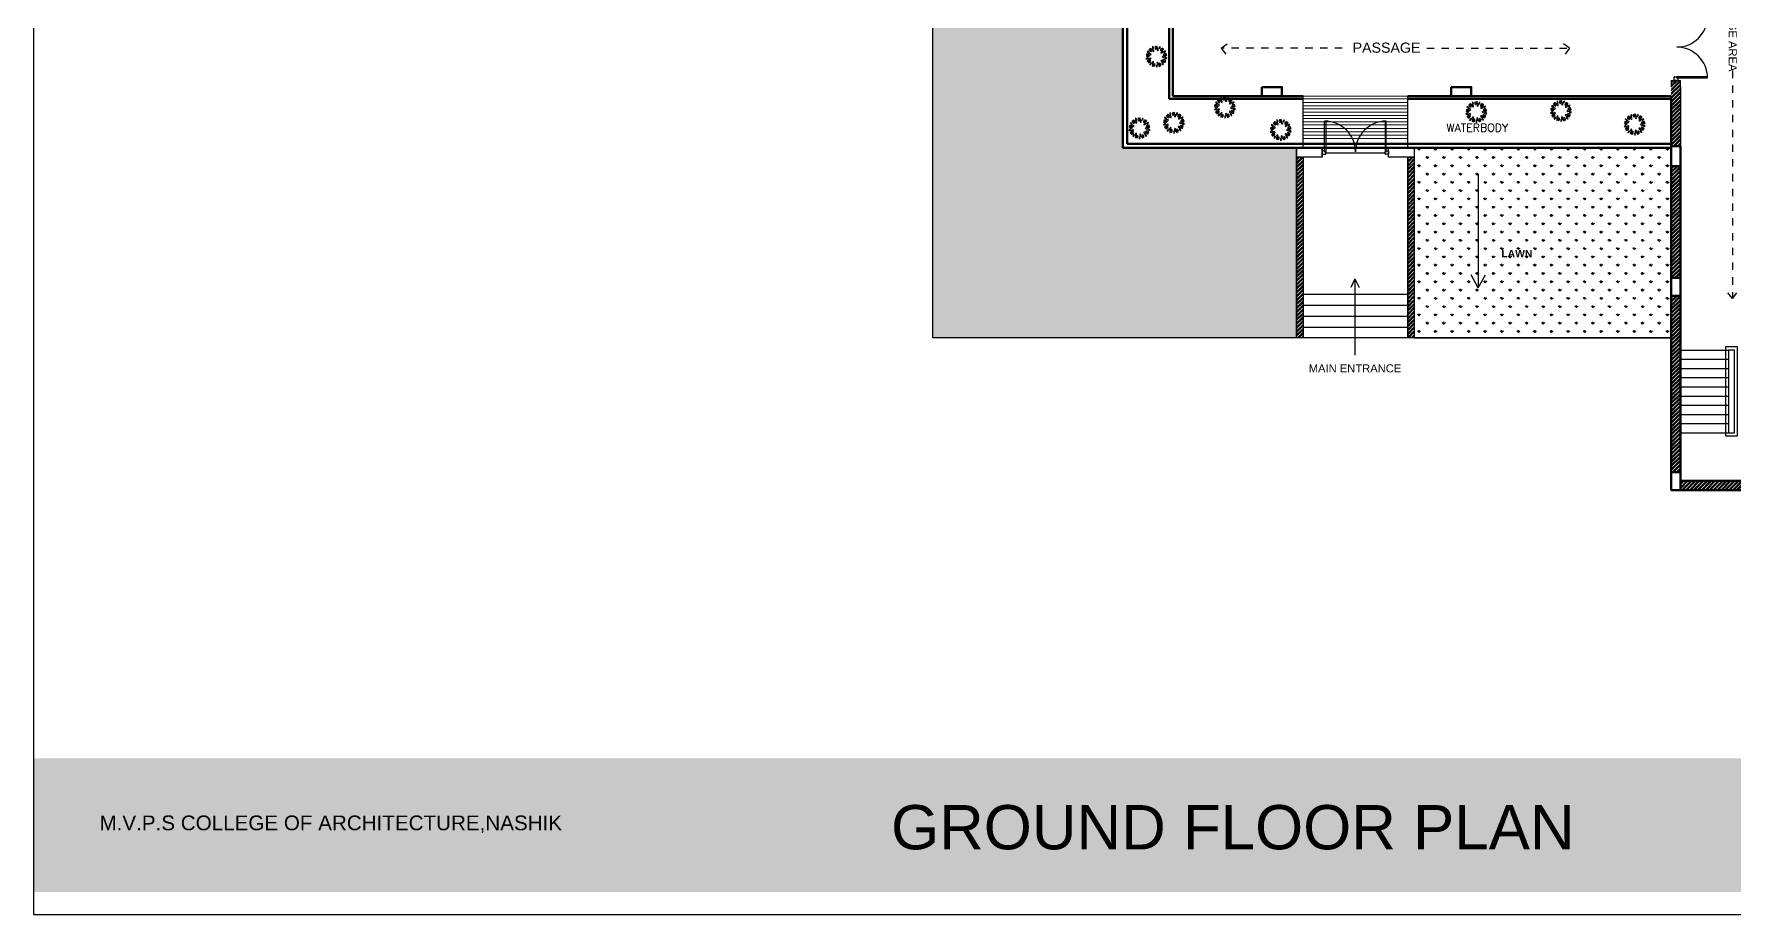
# Model space of a CAD drawing. Header units: millimetres. Extents: x 1521 to 3683, y 1649 to 3322.
# Drawn here: x 1597.87 to 1620.91, y 1649.44 to 1661.38 of the extents above; entities that cross this region are included whole.
import ezdxf
from ezdxf.enums import TextEntityAlignment as Align

# ---------------------------------------------------------------- set-up
doc = ezdxf.new("R2010")
doc.units = ezdxf.units.MM
doc.header["$LTSCALE"] = 0.1
doc.linetypes.add('DASHED2', pattern=[0.375, 0.25, -0.125])
doc.layers.add('4', color=6, linetype='Continuous')
doc.layers.add('HA', color=74, linetype='Continuous')
for name, color, linetype, lineweight in [('COL', 1, 'Continuous', 50), ('WALL', 7, 'Continuous', 50), ('WIN', 8, 'Continuous', 25)]:
    doc.layers.add(name, color=color, linetype=linetype, lineweight=lineweight)
doc.styles.add('STYLE1', font='arialbd.ttf')
doc.styles.add('style3', font='simplex.shx')
doc.styles.add('WORKING', font='ARIALN.TTF')
pattern_1 = [(45, (959.437575, 807.466503), (-0.0265249055, 0.0265249055), []), (45, (959.437575, 807.48526), (-0.0265249055, 0.0265249055), [])]
pattern_2 = [(90, (856.35348, 936.10764), (-0.112253125, 0.112253125), [0.029765625, -0.194740625]), (45, (856.35348, 936.10764), (-0.112253202, 0.112253202), [0.029765625, -0.128984375]), (135, (856.35348, 936.10764), (-0.112253202, -0.112253202), [0.029765625, -0.128984375])]

# ---------------------------------------------------------------- blocks, each defined once
blk = doc.blocks.new('AH19E')
for centre, radius, start, end in [((-0.447, -0.065), 0.0753, 42.86392, 138.57818), ((-0.423, 0), 0.127, 38.65709, 111.15834), ((-0.377, 0.174), 0.108, 210.70899, 299.10644), ((-0.422, 0.133), 0.059, 13.31145, 125.5828), ((-0.393, 0.208), 0.0681, 203.4613, 295.43295), ((-0.383, 0.235), 0.0753, 2.86392, 98.57818), ((-0.308, 0.327), 0.0887, 191.70154, 269.74057), ((-0.313, 0.119), 0.0835, 13.2488, 122.58322), ((-0.271, 0.222), 0.0926, 200.50355, 295.32847), ((-0.175, 0.372), 0.108, 170.70899, 259.10644), ((-0.323, 0.269), 0.127, 358.65709, 71.15834), ((-0.166, 0.41), 0.0681, 163.4613, 255.43295), ((-0.236, 0.37), 0.059, 333.31145, 85.5828), ((-0.064, 0.342), 0.0926, 160.50355, 255.32847), ((-0.162, 0.29), 0.0835, 333.2488, 82.58322), ((-0.024, 0.446), 0.0887, 151.70154, 229.74057), ((-0.141, 0.423), 0.0753, 322.86392, 58.57818), ((0.106, 0.395), 0.108, 130.70899, 219.10644), ((-0.073, 0.411), 0.127, 318.65709, 31.15834), ((0.137, 0.418), 0.0681, 123.4613, 215.43295), ((0.172, 0.3), 0.0926, 120.50355, 215.32847), ((0.058, 0.432), 0.059, 293.31145, 45.5828), ((0.064, 0.323), 0.0835, 293.2488, 42.58322), ((0.27, 0.354), 0.0887, 111.70154, 189.74057), ((0.165, 0.412), 0.0753, 282.86392, 18.57818), ((0.337, 0.231), 0.108, 90.70899, 179.10644), ((0.21, 0.359), 0.127, 278.65709, 351.15834), ((0.326, 0.116), 0.0926, 80.50355, 175.32847), ((0.258, 0.204), 0.0835, 253.2488, 2.58322), ((0.375, 0.229), 0.0681, 83.4613, 175.43295), ((0.324, 0.291), 0.059, 253.31145, 5.5828), ((0.408, -0.042), 0.108, 50.70899, 139.10644), ((0.393, 0.137), 0.127, 238.65709, 311.15834), ((0.435, 0.095), 0.0887, 71.70154, 149.74057), ((0.393, 0.207), 0.0753, 242.86392, 338.57818), ((-0.449, 0.054), 0.0887, 231.70154, 309.74057), ((-0.411, -0.168), 0.059, 53.31145, 165.5828), ((-0.438, -0.092), 0.0681, 243.4613, 335.43295), ((-0.327, -0.271), 0.127, 78.65709, 151.15834), ((-0.403, -0.108), 0.108, 250.70899, 339.10644), ((-0.319, -0.109), 0.0835, 53.2488, 162.58322), ((-0.353, -0.003), 0.0926, 240.50355, 335.32847), ((-0.382, -0.246), 0.0887, 271.70154, 349.74057), ((-0.304, -0.336), 0.0753, 82.86392, 178.57818), ((-0.21, -0.392), 0.059, 93.31145, 205.5828), ((-0.279, -0.351), 0.0681, 283.4613, 15.43295), ((-0.178, -0.287), 0.0835, 93.2488, 202.58322), ((-0.272, -0.228), 0.0926, 280.50355, 15.32847), ((-0.08, -0.417), 0.127, 118.65709, 191.15834), ((-0.243, -0.34), 0.108, 290.70899, 19.10644), ((-0.019, -0.452), 0.0753, 122.86392, 218.57818), ((-0.137, -0.432), 0.0887, 311.70154, 29.74057), ((0.045, -0.333), 0.0835, 133.2488, 242.58322), ((-0.064, -0.348), 0.0926, 320.50355, 55.32847), ((0.088, -0.434), 0.059, 133.31145, 245.5828), ((0.009, -0.447), 0.0681, 323.4613, 55.43295), ((0.204, -0.369), 0.127, 158.65709, 231.15834), ((0.03, -0.415), 0.108, 330.70899, 59.10644), ((0.246, -0.225), 0.0835, 173.2488, 282.58322), ((0.172, -0.307), 0.0926, 0.50355, 95.32847), ((0.272, -0.357), 0.0753, 162.86392, 258.57818), ((0.17, -0.418), 0.0887, 351.70154, 69.74057), ((0.326, -0.124), 0.0926, 40.50355, 135.32847), ((0.33, -0.013), 0.0835, 213.2488, 322.58322), ((0.287, -0.298), 0.108, 10.70899, 99.10644), ((0.39, -0.15), 0.127, 198.65709, 271.15834), ((0.343, -0.275), 0.059, 173.31145, 285.5828), ((0.291, -0.336), 0.0681, 3.4613, 95.43295), ((0.396, -0.21), 0.0887, 31.70154, 109.74057), ((0.435, -0.097), 0.0753, 202.86392, 298.57818), ((0.436, -0.069), 0.0681, 43.4613, 135.43295), ((0.437, 0.012), 0.059, 213.31145, 325.5828)]:
    blk.add_arc(centre, radius, start, end)
blk = doc.blocks.new('FT3')
at = {"xscale": 84, "yscale": 84, "zscale": 9, "rotation": 210}
blk.add_blockref('AH19E', (-2.3, -2.6), dxfattribs=at)
blk = doc.blocks.new('TR6')
blk.add_blockref('FT3', (2.4, 1))
blk = doc.blocks.new('A$C3F6A36EA')
h = blk.add_hatch(color=10)
h.set_gradient(color1=(22, 110, 12), color2=(129, 189, 10), tint=0.46)
h.paths.add_polyline_path([(-44.213, -3.153), (-3.313, -3.153), (-3.313, -4.965), (-44.213, -4.965)])
at = {"color": 0}
blk.add_lwpolyline([(-44.213, 22.5), (-3.313, 22.5), (-3.313, -5.276), (-44.213, -5.276)], close=True, dxfattribs=at)
at = {"insert": (-43.325, -3.928), "char_height": 0.2, "width": 22.63115, "attachment_point": 1}
blk.add_mtext('{\\f@Arial Unicode MS|b0|i0|c0|p34;\\C255;\\c16777215;M.V.P.S COLLEGE OF ARCHITECTURE,NASHIK}', dxfattribs=at)

msp = doc.modelspace()

# ---------------------------------------------------------------- hatches: boundary and pattern name
h = msp.add_hatch()
h.set_pattern_fill('GRASS', color=3, scale=0.00625, style=0)
h.set_pattern_definition(pattern_2)
h.paths.add_polyline_path([(1610.0501, 1667.2934), (1612.6296, 1667.2934), (1612.6296, 1659.8346), (1614.8971, 1659.8346), (1614.9846, 1659.8346), (1614.9846, 1657.2601), (1610.0501, 1657.2601)])
h = msp.add_hatch()
h.set_pattern_fill('STEEL', color=256, scale=0.011815, style=0)
h.set_pattern_definition(pattern_1)
h.paths.add_polyline_path([(1620.1871, 1660.7502), (1620.0624, 1660.7502), (1620.0624, 1660.66), (1620.0626, 1660.66), (1620.1871, 1660.66)])
h.paths.add_polyline_path([(1620.1871, 1660.66), (1620.0626, 1660.66), (1620.0626, 1660.5353), (1620.0626, 1659.86), (1620.1874, 1659.86)])
h = msp.add_hatch()
h.set_pattern_fill('STEEL', color=256, scale=0.011815, style=0)
h.set_pattern_definition(pattern_1)
h.paths.add_polyline_path([(1616.5796, 1659.7099), (1616.491, 1659.7099), (1616.491, 1657.2601), (1616.5796, 1657.2601)])
h.paths.add_polyline_path([(1615.0732, 1659.7099), (1614.9846, 1659.7099), (1614.9846, 1657.2601), (1615.0732, 1657.2601)])
h = msp.add_hatch()
h.set_pattern_fill('GRASS', color=3, scale=0.00625, style=0)
h.set_pattern_definition(pattern_2)
h.paths.add_polyline_path([(1616.5796, 1659.8346), (1616.5796, 1657.2601), (1620.0626, 1657.2601), (1620.0626, 1659.8346)])
h = msp.add_hatch()
h.set_pattern_fill('STEEL', color=256, scale=0.011815, style=0)
h.set_pattern_definition(pattern_1)
h.paths.add_polyline_path([(1620.0626, 1659.5888), (1620.1874, 1659.5888), (1620.1874, 1658.0728), (1620.0626, 1658.0728)])
h = msp.add_hatch()
h.set_pattern_fill('STEEL', color=256, scale=0.011815, style=0)
h.set_pattern_definition(pattern_1)
h.paths.add_polyline_path([(1621.5705, 1655.3229), (1620.1874, 1655.3229), (1620.1874, 1655.1981), (1621.5705, 1655.1981)])
h.paths.add_polyline_path([(1620.1874, 1657.8287), (1620.0626, 1657.8287), (1620.0626, 1655.4422), (1620.1874, 1655.4422)])

# ---------------------------------------------------------------- linework, layer by layer
for p, q in [((1610.0501, 1657.2601), (1610.0501, 1667.2934)), ((1620.0624, 1660.7502), (1620.1871, 1660.7502)), ((1620.0624, 1660.7502), (1620.0624, 1660.66)), ((1620.1368, 1660.7823), (1620.1368, 1660.7984)), ((1620.1368, 1660.7823), (1620.1529, 1660.7823)), ((1620.1871, 1660.66), (1620.1871, 1660.7502)), ((1620.1871, 1660.66), (1620.1874, 1659.86)), ((1615.0732, 1659.8346), (1615.0732, 1660.5353)), ((1616.491, 1659.8346), (1616.491, 1660.5353)), ((1614.9846, 1659.8346), (1614.9846, 1657.2601)), ((1615.0732, 1659.8346), (1615.0732, 1659.8343)), ((1615.0732, 1659.7099), (1615.0732, 1657.2601)), ((1615.3321, 1659.7099), (1615.3321, 1659.8346)), ((1615.3643, 1659.7803), (1615.3643, 1659.7963)), ((1615.3643, 1659.7803), (1615.3803, 1659.7803)), ((1615.3803, 1659.7674), (1616.1839, 1659.7674)), ((1616.2, 1659.7803), (1616.1839, 1659.7803)), ((1616.2, 1659.7803), (1616.1839, 1659.7803)), ((1616.2, 1659.7803), (1616.2, 1659.7963)), ((1616.2, 1659.7803), (1616.2, 1659.7963)), ((1616.2321, 1659.7099), (1616.2321, 1659.8346)), ((1616.491, 1659.7099), (1616.491, 1657.2601)), ((1616.5796, 1659.8346), (1616.5796, 1657.2601)), ((1617.4476, 1659.4829), (1617.4476, 1657.938)), ((1620.1874, 1659.5888), (1620.0626, 1659.5888)), ((1617.4476, 1657.938), (1617.3492, 1658.1149)), ((1617.4476, 1657.938), (1617.5461, 1658.1149)), ((1620.0626, 1658.0728), (1620.1874, 1658.0728)), ((1615.0732, 1657.8509), (1616.491, 1657.8509)), ((1615.7739, 1658.0587), (1615.7173, 1657.9422)), ((1615.7739, 1658.0587), (1615.7739, 1657.0268)), ((1615.7739, 1658.0587), (1615.8305, 1657.9422)), ((1615.0732, 1657.7032), (1616.491, 1657.7032)), ((1615.0732, 1657.5555), (1616.491, 1657.5555)), ((1615.0732, 1657.4078), (1616.491, 1657.4078)), ((1620.0626, 1657.2601), (1610.0501, 1657.2601))]:
    msp.add_line(p, q)
at = {"linetype": 'DASHED2'}
for p, q in [((1613.9629, 1661.1868), (1614.0805, 1661.2746)), ((1615.6022, 1661.1868), (1613.9629, 1661.1868)), ((1613.9629, 1661.1868), (1614.0511, 1661.0694)), ((1616.7489, 1661.1868), (1618.6843, 1661.1868)), ((1618.6843, 1661.1868), (1618.5666, 1661.2746)), ((1618.6843, 1661.1868), (1618.596, 1661.0694)), ((1620.8923, 1660.8817), (1620.8923, 1657.7923)), ((1620.8923, 1657.7923), (1620.8232, 1657.885)), ((1620.8923, 1657.7923), (1620.9615, 1657.885))]:
    msp.add_line(p, q, dxfattribs=at)
at = {"color": 33, "lineweight": 0}
for p, q in [((1615.0732, 1660.5353), (1616.491, 1660.5353)), ((1615.0732, 1660.5007), (1616.491, 1660.5007)), ((1615.0732, 1660.452), (1616.491, 1660.452)), ((1615.0732, 1660.4071), (1616.491, 1660.4071)), ((1615.0732, 1660.3653), (1616.491, 1660.3653)), ((1615.0732, 1660.3174), (1616.491, 1660.3174)), ((1615.0732, 1660.2756), (1616.491, 1660.2756)), ((1615.0732, 1660.2337), (1616.491, 1660.2337)), ((1615.0732, 1660.1888), (1616.491, 1660.1888)), ((1615.0732, 1660.147), (1616.491, 1660.147)), ((1615.0732, 1660.0961), (1616.491, 1660.0961)), ((1615.0732, 1660.0513), (1616.491, 1660.0513)), ((1615.0732, 1660.0094), (1616.491, 1660.0094)), ((1615.0732, 1659.9616), (1616.491, 1659.9616))]:
    msp.add_line(p, q, dxfattribs=at)
for points in [[(1610.0501, 1667.2934), (1612.6296, 1667.2934), (1612.6296, 1659.8346), (1614.8971, 1659.8346), (1614.9846, 1659.8346), (1614.9846, 1657.2601), (1610.0501, 1657.2601), (1610.0501, 1667.2934)], [(1620.1529, 1660.7823), (1620.1529, 1660.7502), (1620.1047, 1660.7502), (1620.1047, 1660.792)], [(1620.1111, 1660.7984), (1620.1368, 1660.7984)], [(1614.9846, 1659.7099), (1614.9846, 1659.8346), (1615.3321, 1659.8346), (1615.3321, 1659.7099), (1615.0732, 1659.7099)], [(1615.0596, 1659.7099), (1615.0019, 1659.7099)], [(1615.3643, 1659.7963), (1615.3321, 1659.7963), (1615.3321, 1659.7481), (1615.3739, 1659.7481)], [(1615.3803, 1659.7546), (1615.3803, 1659.7803)], [(1616.1839, 1659.7546), (1616.1839, 1659.7803)], [(1616.1839, 1659.7546), (1616.1839, 1659.7803)], [(1616.2, 1659.7963), (1616.2321, 1659.7963), (1616.2321, 1659.7481), (1616.1903, 1659.7481)], [(1616.5796, 1659.8346), (1616.5796, 1657.2601), (1620.0626, 1657.2601), (1620.0626, 1659.8346), (1616.5796, 1659.8346)]]:
    msp.add_lwpolyline(points)
for points in [[(1620.1368, 1660.7984), (1620.1368, 1660.7823), (1620.5547, 1660.7823), (1620.5547, 1660.7984)], [(1615.3803, 1659.7803), (1615.3643, 1659.7803), (1615.3643, 1660.1981), (1615.3803, 1660.1981)], [(1616.1839, 1659.7803), (1616.2, 1659.7803), (1616.2, 1660.1981), (1616.1839, 1660.1981)], [(1614.9846, 1659.7099), (1615.0732, 1659.7099), (1615.0732, 1657.2601), (1614.9846, 1657.2601)], [(1616.2321, 1659.8346), (1616.5796, 1659.8346), (1616.5796, 1659.7099), (1616.2321, 1659.7099)], [(1616.491, 1659.7099), (1616.5796, 1659.7099), (1616.5796, 1657.2601), (1616.491, 1657.2601)], [(1620.0626, 1659.5888), (1620.1874, 1659.5888), (1620.1874, 1658.0728), (1620.0626, 1658.0728)]]:
    msp.add_lwpolyline(points, close=True)
for centre, radius, start, end in [((1620.1368, 1661.618), 0.4179, 270, 0), ((1620.1368, 1660.7823), 0.4179, 0, 90), ((1620.1111, 1660.792), 0.00643, 90, 180), ((1615.3643, 1659.7803), 0.4179, 0, 90), ((1616.2, 1659.7803), 0.4179, 90, 180), ((1615.3739, 1659.7546), 0.00643, 270, 0), ((1616.1903, 1659.7546), 0.00643, 180, 270), ((1616.1903, 1659.7546), 0.00643, 180, 270)]:
    msp.add_arc(centre, radius, start, end)
at = {"layer": 'COL'}
for points in [[(1614.514, 1660.66), (1614.7852, 1660.66), (1614.7852, 1660.5353), (1614.514, 1660.5353)], [(1617.0795, 1660.66), (1617.3507, 1660.66), (1617.3507, 1660.5353), (1617.0795, 1660.5353)], [(1620.1874, 1659.86), (1620.1874, 1659.5888), (1620.0626, 1659.5888), (1620.0626, 1659.86)], [(1620.1874, 1657.8287), (1620.0626, 1657.8287), (1620.0626, 1658.0728), (1620.1874, 1658.0728)], [(1620.1874, 1655.1981), (1620.0626, 1655.1981), (1620.0626, 1655.4422), (1620.1874, 1655.4422)]]:
    msp.add_lwpolyline(points, close=True, dxfattribs=at)
at = {"layer": 'WALL'}
for p, q in [((1612.6296, 1659.8346), (1612.6296, 1667.2934)), ((1612.6851, 1659.8901), (1612.6851, 1667.2934)), ((1613.2567, 1660.5007), (1613.2567, 1667.2934)), ((1613.3042, 1660.5353), (1613.3042, 1667.2934)), ((1615.0732, 1660.5007), (1613.2567, 1660.5007)), ((1615.0732, 1660.5353), (1613.3042, 1660.5353)), ((1620.0626, 1660.5353), (1616.491, 1660.5353)), ((1620.0626, 1660.5007), (1616.491, 1660.5007)), ((1618.9776, 1660.5355), (1617.0795, 1660.5355)), ((1620.0626, 1660.5353), (1620.0626, 1655.1981)), ((1620.0626, 1659.8346), (1612.6296, 1659.8346)), ((1620.0626, 1659.8901), (1612.6851, 1659.8901)), ((1620.1874, 1659.86), (1620.1874, 1655.3229)), ((1620.1874, 1655.3229), (1621.5705, 1655.3229)), ((1620.0626, 1655.1981), (1621.6952, 1655.1981))]:
    msp.add_line(p, q, dxfattribs=at)
at = {"layer": 'WIN'}
for p, q in [((1620.1874, 1657.0965), (1620.8382, 1657.0965)), ((1620.1874, 1656.9718), (1620.8382, 1656.9718)), ((1620.1874, 1656.847), (1620.8382, 1656.847)), ((1620.1874, 1656.847), (1620.8382, 1656.847)), ((1620.1874, 1656.7223), (1620.8382, 1656.7223)), ((1620.1874, 1656.5975), (1620.8382, 1656.5975)), ((1620.1874, 1656.4728), (1620.8382, 1656.4728)), ((1620.1874, 1656.348), (1620.8382, 1656.348)), ((1620.1874, 1656.2233), (1620.8382, 1656.2233)), ((1620.1874, 1656.0985), (1620.8382, 1656.0985)), ((1620.1874, 1655.9738), (1620.8382, 1655.9738))]:
    msp.add_line(p, q, dxfattribs=at)
for points in [[(1620.9603, 1657.1372), (1620.7976, 1657.1372), (1620.7976, 1655.9331), (1620.9603, 1655.9331)], [(1620.9196, 1657.0965), (1620.8382, 1657.0965), (1620.8382, 1655.9738), (1620.9196, 1655.9738)]]:
    msp.add_lwpolyline(points, close=True, dxfattribs=at)

# ---------------------------------------------------------------- block references
at = {"color": 0}
msp.add_blockref('A$C3F6A36EA', (1642.079, 1654.7171), dxfattribs=at)
at = {"layer": 'HA', "xscale": 0.0034569508757158, "yscale": 0.0034569508752611, "zscale": 0.003456950875297}
for p in [(1613.0836, 1661.0765), (1613.3193, 1660.1812), (1614.0108, 1660.3866), (1617.42, 1660.3257), (1618.5674, 1660.3403), (1612.8526, 1660.1054), (1614.7682, 1660.0824), (1619.5669, 1660.1579)]:
    msp.add_blockref('TR6', p, dxfattribs=at)

# ---------------------------------------------------------------- texts
at = {"ltscale": 0.2, "insert": (1620.9516, 1662.7396), "char_height": 0.108478, "width": 2.869906, "attachment_point": 1, "rotation": 270, "style": 'WORKING'}
msp.add_mtext('{\\f@Arial Unicode MS|b0|i0|c0|p34;1.2 WIDE PASSAGE AREA}', dxfattribs=at)
at = {"ltscale": 0.2, "attachment_point": 1, "style": 'WORKING'}
for s, insert, char_height, width in [('{\\f@Arial Unicode MS|b0|i0|c0|p34;PASSAGE}', (1615.7435, 1661.2621), 0.137723, 3.643626), ('{\\f@Arial Unicode MS|b0|i0|c0|p34;MAIN ENTRANCE}', (1615.1486, 1656.902), 0.108478, 2.869906)]:
    msp.add_mtext(s, dxfattribs=dict(at, insert=insert, char_height=char_height, width=width))
at = {"insert": (1617.7604, 1658.4527), "char_height": 0.1, "width": 1.501305, "attachment_point": 1, "style": 'STYLE1'}
msp.add_mtext('LAWN', dxfattribs=at)
at = {"insert": (1609.4855, 1650.9306), "char_height": 0.6, "width": 22.631153, "attachment_point": 1}
msp.add_mtext('{\\f@Arial Unicode MS|b0|i0|c0|p34;\\C255;\\c16777215;GROUND FLOOR PLAN}', dxfattribs=at)
at = {"layer": '4', "style": 'style3'}
msp.add_text('WATERBODY', height=0.10848, dxfattribs=at).set_placement((1617.4333, 1660.0544), align=Align.CENTER)

doc.saveas('drawing.dxf')
